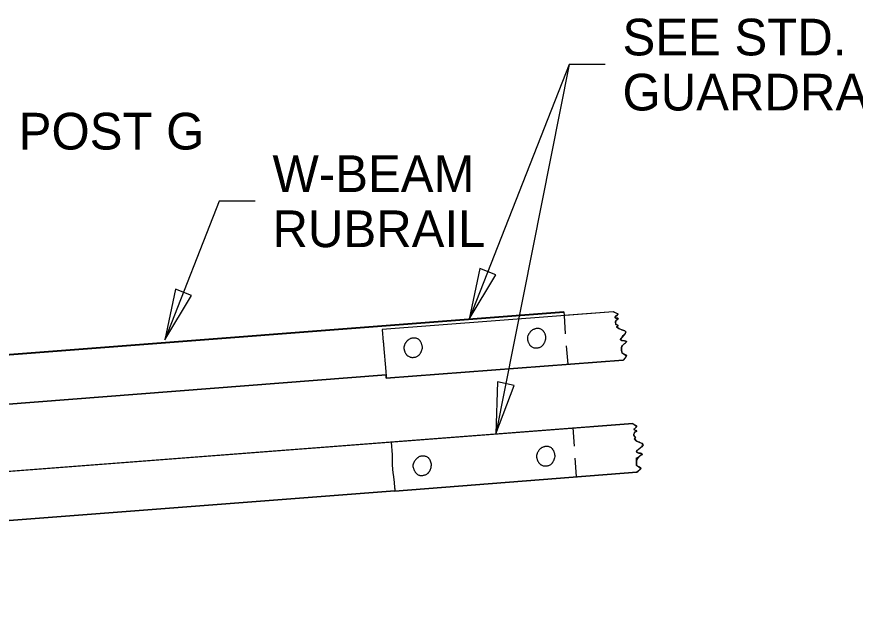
# Model space of a CAD drawing. Extents: x 2.2 to 33.9, y 0.2 to 10.
# Drawn here: x 6.125 to 8.178, y 7.916 to 9.4 of the extents above; entities that cross this region are included whole.
import ezdxf

# ---------------------------------------------------------------- set-up
doc = ezdxf.new("R2010")
doc.units = 0
for name, color, linetype in [('SD_P_Dimension Lines', 7, 'Continuous'), ('SD_P_Dimension Text', 7, 'Continuous'), ('SD_P_Shading', 7, 'Continuous'), ('SD_X_Exist Object Lines', 7, 'Continuous')]:
    doc.layers.add(name, color=color, linetype=linetype)

msp = doc.modelspace()

# ---------------------------------------------------------------- linework, layer by layer
at = {"layer": 'SD_P_Dimension Lines'}
for p, q in [((7.478, 9.283), (7.2325, 8.6591)), ((7.478, 9.283), (7.2983, 8.3783)), ((7.5658, 9.283), (7.478, 9.283)), ((6.6206, 8.948), (6.487, 8.6084)), ((6.7084, 8.948), (6.6206, 8.948))]:
    msp.add_line(p, q, dxfattribs=at)
at = {"layer": 'SD_P_Dimension Text'}
for p, q in [((7.2587, 8.7831), (7.2325, 8.6591)), ((7.2978, 8.7677), (7.2587, 8.7831)), ((7.2325, 8.6591), (7.2978, 8.7677)), ((6.5132, 8.7324), (6.487, 8.6084)), ((6.5523, 8.717), (6.5132, 8.7324)), ((6.487, 8.6084), (6.5523, 8.717)), ((7.3021, 8.505), (7.2983, 8.3783)), ((7.3433, 8.4968), (7.3021, 8.505)), ((7.2983, 8.3783), (7.3433, 8.4968))]:
    msp.add_line(p, q, dxfattribs=at)
at = {"layer": 'SD_P_Shading'}
for points in [[(5.989, 8.5636), (7.4648, 8.677), (7.4657, 8.6686), (7.5857, 8.6778), (7.5965, 8.672), (7.5965, 8.6703), (7.5907, 8.6645), (7.5907, 8.662), (7.5923, 8.6611), (7.5965, 8.6611), (7.5973, 8.6595), (7.5923, 8.6553), (7.5915, 8.6511), (7.5923, 8.6461), (7.5965, 8.6445), (7.5965, 8.6428), (7.594, 8.6395), (7.599, 8.6361), (7.6065, 8.6328), (7.614, 8.6303), (7.6165, 8.6278), (7.6148, 8.6236), (7.6073, 8.6153), (7.6032, 8.6103), (7.6057, 8.607), (7.6132, 8.6061), (7.6182, 8.6045), (7.6182, 8.6036), (7.6157, 8.6011), (7.6082, 8.5945), (7.6057, 8.5895), (7.6057, 8.582), (7.6073, 8.5753), (7.6098, 8.5745), (7.6156, 8.5709), (7.6168, 8.5677), (7.615, 8.564), (7.6098, 8.5586), (7.029, 8.5145), (7.029, 8.5228), (5.9982, 8.4428)], [(2.8607, 8.037), (7.6332, 8.4036), (7.6332, 8.4036), (7.6432, 8.3962), (7.6358, 8.3885), (7.643, 8.3847), (7.6377, 8.3814), (7.6356, 8.3755), (7.64, 8.3671), (7.6374, 8.3657), (7.6424, 8.3602), (7.6555, 8.3549), (7.6586, 8.3506), (7.6555, 8.3463), (7.6433, 8.3365), (7.6427, 8.3329), (7.6484, 8.3305), (7.6555, 8.3293), (7.6565, 8.3265), (7.6537, 8.3256), (7.6463, 8.32), (7.6424, 8.3132), (7.6423, 8.3003), (7.6479, 8.2971), (7.6512, 8.2945), (7.6517, 8.2921), (7.6501, 8.2901), (7.6476, 8.2869), (7.6432, 8.2836), (7.0507, 8.2378), (7.0507, 8.2386), (2.8682, 7.9161)]]:
    msp.add_lwpolyline(points, dxfattribs=at)
at = {"layer": 'SD_X_Exist Object Lines'}
for points in [[(5.989, 8.5628), (7.4648, 8.6761), (7.4648, 8.677), (5.989, 8.5636)], [(7.5857, 8.677), (7.0198, 8.6336), (7.0223, 8.6028), (7.0223, 8.602), (7.0232, 8.6011), (7.0232, 8.5961), (7.0282, 8.5311), (7.0282, 8.527), (7.029, 8.5236), (7.029, 8.5145), (7.0298, 8.5145), (7.6098, 8.5586)], [(7.4648, 8.6761), (7.4657, 8.6686), (7.5857, 8.6778)], [(7.4657, 8.6678), (7.4682, 8.6228)], [(7.6098, 8.5745), (7.6073, 8.5753), (7.6057, 8.582), (7.6057, 8.5895), (7.6065, 8.592), (7.6082, 8.5945), (7.6132, 8.5995), (7.6157, 8.6011), (7.6165, 8.602), (7.6173, 8.6028), (7.6182, 8.6036), (7.6182, 8.6045), (7.6173, 8.6045), (7.6165, 8.6053), (7.6157, 8.6053), (7.6132, 8.6061), (7.6107, 8.6061), (7.6073, 8.607), (7.6057, 8.607), (7.6048, 8.6078), (7.604, 8.6078), (7.6032, 8.6086), (7.6032, 8.6103), (7.604, 8.612), (7.6073, 8.6153), (7.6098, 8.6186), (7.6148, 8.6236), (7.6165, 8.627), (7.6165, 8.6278), (7.614, 8.6303), (7.6065, 8.6328), (7.6023, 8.6345), (7.599, 8.6361), (7.5965, 8.6378), (7.594, 8.6395), (7.5948, 8.6411), (7.5965, 8.6428), (7.5965, 8.6445), (7.5957, 8.6445), (7.5948, 8.6453), (7.5923, 8.6461), (7.5923, 8.6486), (7.5915, 8.6511), (7.5915, 8.6528), (7.5923, 8.6553), (7.594, 8.657), (7.5965, 8.6586), (7.5973, 8.6595), (7.5973, 8.6603), (7.5965, 8.6611), (7.5923, 8.6611), (7.5907, 8.662), (7.5907, 8.6645), (7.5957, 8.6695), (7.5965, 8.6703), (7.5965, 8.672), (7.5948, 8.6728), (7.5915, 8.6745), (7.589, 8.6753), (7.5857, 8.677), (7.5857, 8.6778)], [(7.3765, 8.6186), (7.3757, 8.6161), (7.3757, 8.6136), (7.3757, 8.6078)], [(7.4198, 8.6086), (7.4207, 8.6111), (7.4207, 8.6145)], [(7.074, 8.5953), (7.0723, 8.5903), (7.0723, 8.587), (7.0732, 8.5845)], [(7.1173, 8.5853), (7.1182, 8.5878), (7.1182, 8.5911)], [(7.4707, 8.5936), (7.474, 8.5486)], [(7.6098, 8.5586), (7.6123, 8.5611)], [(5.9982, 8.4428), (7.029, 8.5228)], [(2.8607, 8.037), (7.4865, 8.3928), (7.6332, 8.4036), (7.0415, 8.3578), (7.044, 8.3261), (7.044, 8.3253)], [(7.6557, 8.327), (7.6565, 8.327), (7.6565, 8.3286), (7.6557, 8.3286), (7.6548, 8.3295), (7.6523, 8.3303), (7.6498, 8.3303), (7.6465, 8.3311), (7.6448, 8.332), (7.644, 8.3328), (7.6432, 8.3328), (7.6423, 8.3336), (7.6423, 8.3345), (7.6432, 8.3353), (7.6432, 8.337), (7.6448, 8.3378), (7.6473, 8.3403), (7.6507, 8.3428), (7.6532, 8.3453), (7.6557, 8.347), (7.6573, 8.3503), (7.6582, 8.3511), (7.6565, 8.3528), (7.6557, 8.3545), (7.654, 8.3553), (7.6515, 8.3561), (7.649, 8.3578), (7.6448, 8.3595), (7.6415, 8.3611), (7.6373, 8.3653), (7.6382, 8.367), (7.6398, 8.3678), (7.6398, 8.3695), (7.639, 8.3703), (7.6382, 8.3711), (7.6365, 8.372), (7.6357, 8.3745), (7.6357, 8.377), (7.6373, 8.3803), (7.639, 8.3828), (7.6415, 8.3836), (7.6423, 8.3845), (7.6432, 8.3853), (7.6423, 8.3853), (7.6415, 8.3861), (7.6398, 8.3861), (7.6382, 8.387), (7.6365, 8.3878), (7.6357, 8.3878), (7.6365, 8.3886), (7.6365, 8.3903), (7.6382, 8.3911), (7.6398, 8.3928), (7.6407, 8.3936), (7.6423, 8.3945), (7.6423, 8.3953), (7.6432, 8.3961), (7.6432, 8.397), (7.6423, 8.3978), (7.6407, 8.3986), (7.639, 8.3995), (7.6365, 8.4003), (7.6332, 8.4036)], [(2.8607, 8.0361), (7.4865, 8.3928), (7.4865, 8.392)], [(7.4865, 8.3928), (7.4898, 8.3478)], [(7.0415, 8.3578), (7.0415, 8.3586)], [(7.399, 8.3295), (7.3973, 8.3245), (7.3973, 8.3211), (7.3982, 8.3186)], [(7.4423, 8.3195), (7.4432, 8.322), (7.4432, 8.3245)], [(7.4915, 8.3186), (7.4948, 8.2736)], [(7.0965, 8.3061), (7.0948, 8.3011), (7.0948, 8.2978), (7.0957, 8.2953)], [(7.1398, 8.2961), (7.1398, 8.2986), (7.1407, 8.3011)], [(7.6448, 8.2986), (7.6423, 8.3003), (7.6423, 8.3036)], [(2.8682, 7.9161), (7.0507, 8.2386), (7.0507, 8.2378), (7.6432, 8.2836)], [(7.6432, 8.2836), (7.6457, 8.2853)]]:
    msp.add_lwpolyline(points, dxfattribs=at)
for points in [[(7.4207, 8.6145), (7.4171, 8.6357), (7.3852, 8.6364), (7.3765, 8.6186)], [(7.1182, 8.5911), (7.1139, 8.6131), (7.0813, 8.6125), (7.074, 8.5953)], [(7.3757, 8.6078), (7.3811, 8.5878), (7.4147, 8.5891), (7.4198, 8.6086)], [(7.0732, 8.5845), (7.0785, 8.5646), (7.1123, 8.566), (7.1173, 8.5853)], [(7.6123, 8.5611), (7.6198, 8.5692), (7.6168, 8.5706), (7.6098, 8.5745)], [(7.4432, 8.3245), (7.44, 8.3457), (7.4077, 8.3482), (7.399, 8.3295)], [(7.044, 8.3253), (7.0437, 8.2962), (7.0484, 8.2672), (7.0507, 8.2386)], [(7.1407, 8.3011), (7.1376, 8.3222), (7.1051, 8.3248), (7.0965, 8.3061)], [(7.3982, 8.3186), (7.4036, 8.2983), (7.4375, 8.3), (7.4423, 8.3195)], [(7.6423, 8.3036), (7.6419, 8.3197), (7.6446, 8.3184), (7.6557, 8.327)], [(7.6457, 8.2853), (7.6522, 8.2918), (7.6551, 8.2942), (7.6448, 8.2986)], [(7.0957, 8.2953), (7.1017, 8.2744), (7.1347, 8.2773), (7.1398, 8.2961)]]:
    msp.add_open_spline(points, degree=2, dxfattribs=at)

# ---------------------------------------------------------------- texts
at = {"layer": 'SD_P_Dimension Text'}
for s, p in [('SEE STD. DETAIL B-1 (2 OF 5) FOR', (7.6083, 9.3055)), ('GUARDRAIL SPLICE DETAILS', (7.6083, 9.1705)), ('POST G', (6.1293, 9.0748)), ('W-BEAM', (6.7509, 8.9705)), ('RUBRAIL', (6.7509, 8.8355))]:
    msp.add_text(s, height=0.09, dxfattribs=at).set_placement(p)

doc.saveas('drawing.dxf')
